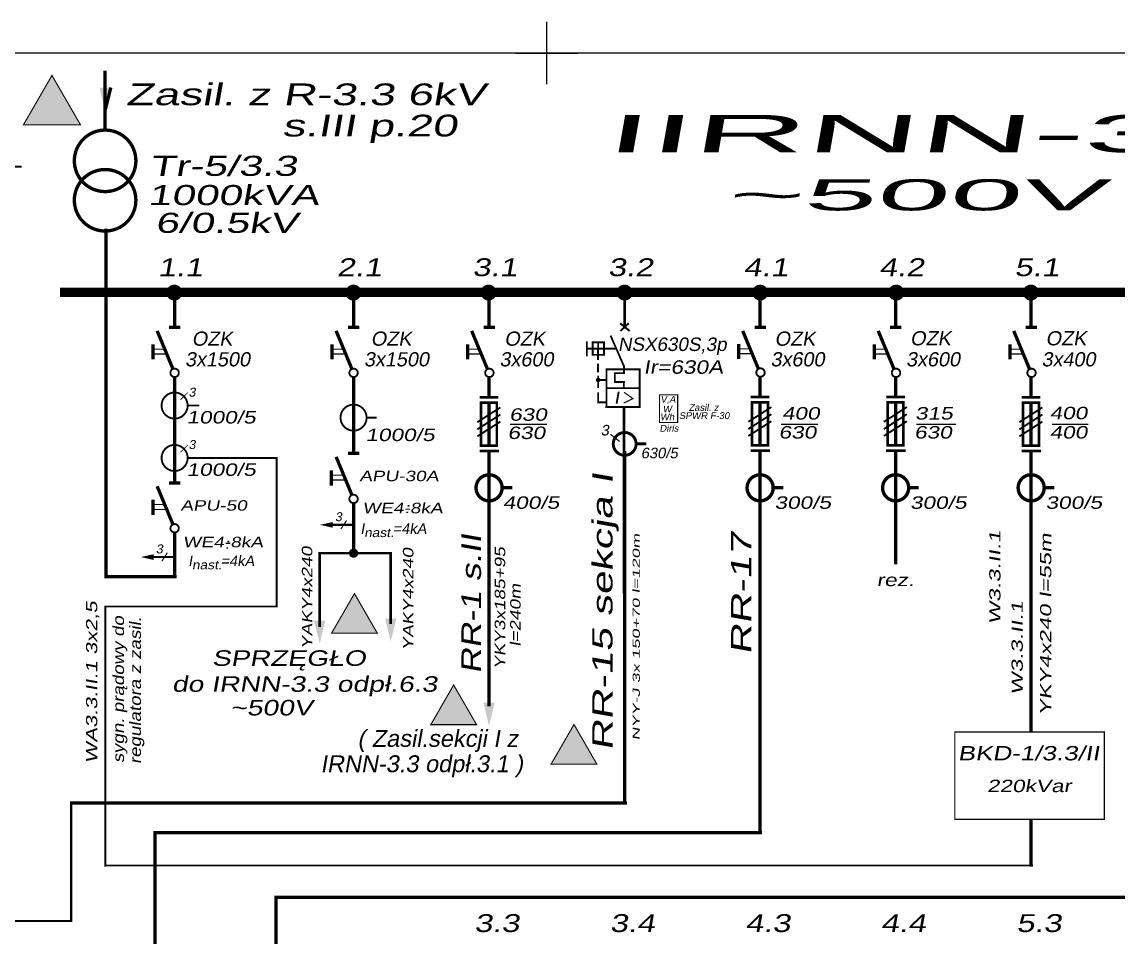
# Model space of a CAD drawing. Header units: millimetres. Extents: x 649 to 1239, y -5 to 425.
# Drawn here: x 859.7 to 1035.8, y 277.9 to 425 of the extents above; entities that cross this region are included whole.
import ezdxf

# ---------------------------------------------------------------- set-up
doc = ezdxf.new("R2010")
doc.units = ezdxf.units.MM
doc.header["$PDMODE"] = 2
doc.header["$PDSIZE"] = 5
for name, color, linetype in [('Ideowy', 7, 'Continuous'), ('napięcie zwrotne', 2, 'Continuous'), ('rysunek', 2, 'Continuous')]:
    doc.layers.add(name, color=color, linetype=linetype)
doc.styles.add('styl1', font='arial.ttf', dxfattribs={"width": 0.8, "oblique": 10, "height": 2.8})

msp = doc.modelspace()

# ---------------------------------------------------------------- linework, layer by layer
msp.add_line((1239.03, 420), (649.03, 420))
at = {"color": 7}
for points, const_width in [([(859.9, 408.44), (869.09, 408.44), (864.49, 416.4)], 0.18), ([(953.2, 373.49), (951.38, 373.49), (951.38, 371.49), (953.2, 371.49)], 0.297), ([(953.2, 373.49), (951.38, 373.49), (951.38, 371.49), (953.2, 371.49)], 0.297), ([(909.43, 326.74), (916.78, 326.74), (913.11, 333.1)], 0.18), ([(925.38, 312.04), (932.73, 312.04), (929.05, 318.41)], 0.18), ([(944.71, 305.69), (952.06, 305.69), (948.39, 312.06)], 0.18)]:
    msp.add_lwpolyline(points, close=True, dxfattribs=dict(at, const_width=const_width))
for points, const_width in [([(873.03, 407.62), (873.03, 417.14)], 0.54), ([(873.03, 410.76), (873.95, 414.45)], 0.54), ([(784.58, 401.73), (845.34, 401.73), (855.55, 401.73), (859.62, 401.73)], 0.339), ([(873.2, 336.08), (873.2, 391.76)], 0.54), ([(865.77, 381.52), (1118.06, 381.52)], 1.5), ([(884.2, 381.51), (884.2, 375.91)], 0.54), ([(912.96, 381.7), (912.96, 375.91)], 0.54), ([(934.74, 381.7), (934.74, 375.91)], 0.54), ([(978.3, 381.56), (978.3, 375.91)], 0.54), ([(1000.08, 381.36), (1000.08, 375.91)], 0.54), ([(1021.86, 381.62), (1021.86, 375.91)], 0.54), ([(883.97, 369.13), (881.4, 375.34)], 0.54), ([(885.13, 375.91), (883.32, 375.91)], 0.54), ([(912.73, 369.13), (910.16, 375.34)], 0.54), ([(913.89, 375.91), (912.08, 375.91)], 0.54), ([(934.51, 369.13), (931.94, 375.34)], 0.54), ([(935.67, 375.91), (933.86, 375.91)], 0.54), ([(978.07, 369.13), (975.5, 375.34)], 0.54), ([(979.23, 375.91), (977.42, 375.91)], 0.54), ([(999.85, 369.13), (997.28, 375.34)], 0.54), ([(1001.01, 375.91), (999.2, 375.91)], 0.54), ([(1021.63, 369.13), (1019.06, 375.34)], 0.54), ([(1022.79, 375.91), (1020.98, 375.91)], 0.54), ([(974.88, 373.24), (974.88, 370.79)], 0.54), ([(880.72, 373.18), (880.72, 370.74)], 0.54), ([(882.62, 372.4), (880.72, 372.4)], 0.18), ([(909.48, 373.18), (909.48, 370.74)], 0.54), ([(911.38, 372.4), (909.48, 372.4)], 0.18), ([(931.31, 373.18), (931.31, 370.74)], 0.54), ([(933.21, 372.4), (931.31, 372.4)], 0.18), ([(976.78, 372.46), (974.88, 372.46)], 0.18), ([(977.1, 371.67), (974.88, 371.67)], 0.18), ([(996.66, 373.18), (996.66, 370.74)], 0.54), ([(998.56, 372.4), (996.66, 372.4)], 0.18), ([(1018.44, 373.18), (1018.44, 370.74)], 0.54), ([(1020.34, 372.4), (1018.44, 372.4)], 0.18), ([(882.94, 371.62), (880.72, 371.62)], 0.18), ([(911.7, 371.62), (909.48, 371.62)], 0.18), ([(933.53, 371.62), (931.31, 371.62)], 0.18), ([(998.88, 371.62), (996.66, 371.62)], 0.18), ([(1020.66, 371.62), (1018.44, 371.62)], 0.18), ([(884.2, 367.97), (884.2, 351.07)], 0.54), ([(912.96, 367.97), (912.96, 355.65)], 0.54), ([(934.74, 367.91), (934.74, 364.64)], 0.54), ([(978.3, 367.91), (978.3, 364.64)], 0.54), ([(1000.08, 367.91), (1000.08, 364.64)], 0.54), ([(1021.86, 367.91), (1021.86, 364.64)], 0.54), ([(885.15, 364.28), (886.31, 365.43)], 0.12), ([(933.23, 364.64), (936.23, 364.64)], 0.42), ([(934.74, 364.79), (934.74, 364.64)], 0.54), ([(956.44, 365.46), (957.87, 364.45), (956.38, 363.74)], 0.192), ([(956.44, 365.46), (957.87, 364.45), (956.38, 363.74)], 0.192), ([(976.79, 364.7), (979.79, 364.7)], 0.42), ([(978.3, 364.85), (978.3, 364.7)], 0.54), ([(998.57, 364.7), (1001.57, 364.7)], 0.42), ([(1000.08, 364.85), (1000.08, 364.7)], 0.54), ([(1020.35, 364.64), (1023.35, 364.64)], 0.42), ([(1021.86, 364.79), (1021.86, 364.64)], 0.54), ([(886.3, 363.33), (888.2, 363.33)], 0.3), ([(932.85, 360.66), (936.56, 363.03)], 0.3), ([(934.74, 363.81), (934.74, 356.87)], 0.54), ([(976.41, 360.71), (980.11, 363.09)], 0.3), ([(978.3, 363.87), (978.3, 356.93)], 0.54), ([(998.19, 360.71), (1001.89, 363.09)], 0.3), ([(1000.08, 363.87), (1000.08, 356.93)], 0.54), ([(1019.97, 360.66), (1023.67, 363.03)], 0.3), ([(1021.86, 363.81), (1021.86, 356.87)], 0.54), ([(915.06, 361.39), (916.69, 361.39)], 0.3), ([(932.85, 359.51), (936.56, 361.88)], 0.3), ([(976.41, 359.56), (980.11, 361.94)], 0.3), ([(998.19, 359.56), (1001.89, 361.94)], 0.3), ([(1019.97, 359.51), (1023.67, 361.88)], 0.3), ([(932.85, 358.38), (936.56, 360.75)], 0.3), ([(938.09, 360.31), (944.07, 360.31)], 0.25), ([(976.41, 358.44), (980.11, 360.81)], 0.3), ([(981.65, 360.31), (987.62, 360.31)], 0.25), ([(998.19, 358.44), (1001.89, 360.81)], 0.3), ([(1003.43, 360.31), (1009.76, 360.31)], 0.25), ([(1019.97, 358.38), (1023.67, 360.75)], 0.3), ([(1025.21, 360.31), (1031.06, 360.31)], 0.25), ([(954.23, 358.71), (955.74, 357.56)], 0.2), ([(954.23, 358.71), (955.74, 357.56)], 0.2), ([(885.15, 355.86), (886.31, 357.01)], 0.12), ([(913.89, 355.65), (912.08, 355.65)], 0.54), ([(933.22, 356.03), (936.34, 356.03)], 0.42), ([(934.74, 356.03), (934.74, 315)], 0.54), ([(956.52, 356.03), (956.52, 299.34)], 0.54), ([(976.77, 356.09), (979.9, 356.09)], 0.42), ([(978.3, 356.03), (978.3, 294.58)], 0.54), ([(998.55, 356.09), (1001.68, 356.09)], 0.42), ([(1000.08, 356.03), (1000.08, 337.79)], 0.54), ([(1020.33, 356.03), (1023.46, 356.03)], 0.42), ([(1021.86, 356.03), (1021.86, 310.82)], 0.54), ([(886.3, 354.91), (900.62, 354.91)], 0.3), ([(900.62, 330.88), (900.62, 355.05)], 0.3), ([(912.73, 348.87), (910.16, 355.09)], 0.54), ([(909.4, 352.93), (909.4, 350.48)], 0.54), ([(883.97, 344.14), (881.4, 350.36)], 0.54), ([(885.13, 350.87), (883.32, 350.87)], 0.54), ([(911.3, 352.14), (909.4, 352.14)], 0.18), ([(911.63, 351.36), (909.4, 351.36)], 0.18), ([(936.84, 350.11), (938.47, 350.11)], 0.54), ([(936.84, 350.11), (938.47, 350.11)], 0.3), ([(980.4, 350.11), (982.03, 350.11)], 0.54), ([(980.4, 350.11), (982.03, 350.11)], 0.3), ([(1002.18, 350.11), (1003.81, 350.11)], 0.54), ([(1002.18, 350.11), (1003.81, 350.11)], 0.3), ([(1023.96, 350.11), (1025.59, 350.11)], 0.54), ([(1023.96, 350.11), (1025.59, 350.11)], 0.3), ([(880.72, 348.2), (880.72, 345.75)], 0.54), ([(882.62, 347.42), (880.72, 347.42)], 0.18), ([(912.96, 347.66), (912.96, 339.6)], 0.54), ([(882.94, 346.63), (880.72, 346.63)], 0.18), ([(908.5, 344.16), (912.95, 344.16)], 0.36), ([(911.83, 344.86), (910.93, 343.49)], 0.18), ([(884.2, 342.89), (884.2, 336.08)], 0.54), ([(907.52, 339.81), (907.52, 327.74)], 0.42), ([(918.94, 339.81), (918.94, 328.24)], 0.42), ([(879.72, 338.98), (884.17, 338.98)], 0.36), ([(883.04, 339.68), (882.15, 338.31)], 0.18), ([(907.34, 339.6), (919.14, 339.6)], 0.42), ([(872.93, 335.81), (884.51, 335.81)], 0.54), ([(872.92, 331.03), (900.62, 331.03)], 0.3), ([(873.07, 289.23), (873.07, 331.04)], 0.3), ([(867.58, 299.44), (867.58, 280.47), (720.3, 280.47)], 0.354), ([(956.89, 299.44), (867.38, 299.44), (867.38, 299.44), (867.38, 299.44)], 0.54), ([(1021.86, 296.83), (1021.86, 289.23)], 0.54), ([(872.92, 289.39), (1022.14, 289.39)], 0.3)]:
    msp.add_lwpolyline(points, dxfattribs=dict(const_width=const_width))
for points, const_width in [([(868.09, 402.67, 1), (877.98, 402.67, 1)], 0.54), ([(868.09, 396.33, 1), (877.98, 396.33, 1)], 0.54), ([(883.53, 368.59, 1), (884.88, 368.59, 1)], 0.3), ([(912.29, 368.59, 1), (913.64, 368.59, 1)], 0.3), ([(934.12, 368.59, 1), (935.47, 368.59, 1)], 0.3), ([(977.69, 368.64, 1), (979.04, 368.64, 1)], 0.3), ([(999.47, 368.59, 1), (1000.82, 368.59, 1)], 0.3), ([(1021.25, 368.59, 1), (1022.6, 368.59, 1)], 0.3), ([(882.11, 363.33, 1), (886.3, 363.33, 1)], 0.3), ([(910.87, 361.39, 1), (915.06, 361.39, 1)], 0.3), ([(882.11, 354.91, 1), (886.3, 354.91, 1)], 0.3), ([(932.65, 350.11, 1), (936.84, 350.11, 1)], 0.54), ([(932.65, 350.11, 1), (936.84, 350.11, 1)], 0.3), ([(976.21, 350.11, 1), (980.4, 350.11, 1)], 0.54), ([(976.21, 350.11, 1), (980.4, 350.11, 1)], 0.3), ([(997.99, 350.11, 1), (1002.18, 350.11, 1)], 0.54), ([(997.99, 350.11, 1), (1002.18, 350.11, 1)], 0.3), ([(1019.77, 350.11, 1), (1023.96, 350.11, 1)], 0.54), ([(1019.77, 350.11, 1), (1023.96, 350.11, 1)], 0.3), ([(912.29, 348.33, 1), (913.64, 348.33, 1)], 0.3), ([(883.53, 343.61, 1), (884.88, 343.61, 1)], 0.3), ([(912.49, 339.6, 1), (913.44, 339.6, 1)], 0.54)]:
    msp.add_lwpolyline(points, format="xyb", close=True, dxfattribs=dict(const_width=const_width))
for points, const_width in [([(956.52, 381.49), (956.52, 375.93)], 0.454), ([(957.34, 375.32), (955.82, 376.55)], 0.323), ([(957.34, 375.32), (955.82, 376.55)], 0.323), ([(955.85, 375.32), (957.18, 376.55)], 0.323), ([(955.85, 375.32), (957.18, 376.55)], 0.323), ([(950.46, 373.68), (950.46, 371.27)], 0.297), ([(950.46, 373.68), (950.46, 371.27)], 0.297), ([(952.27, 372.65), (952.27, 373.49)], 0.297), ([(952.27, 372.65), (952.27, 373.49)], 0.297), ([(956.42, 369.66), (954.27, 374.57)], 0.297), ([(956.42, 369.66), (954.27, 374.57)], 0.297), ([(955.02, 372.47), (950.46, 372.47)], 0.297), ([(955.02, 372.47), (950.46, 372.47)], 0.297), ([(952.27, 370.66), (952.27, 372.65)], 0.323), ([(952.27, 370.66), (952.27, 372.65)], 0.323), ([(952.27, 368.67), (952.27, 370.05)], 0.323), ([(952.27, 368.67), (952.27, 370.05)], 0.323), ([(952.27, 366.14), (952.27, 368.12)], 0.297), ([(952.27, 366.14), (952.27, 368.12)], 0.297), ([(953.61, 363.11), (953.61, 369.15), (958.94, 369.15), (958.94, 363.11)], 0.297), ([(953.61, 363.11), (953.61, 369.15), (958.94, 369.15), (958.94, 363.11)], 0.297), ([(956.57, 368.55), (954.82, 368.55)], 0.297), ([(956.57, 368.55), (954.82, 368.55)], 0.297), ([(954.96, 368.69), (954.96, 366.98)], 0.297), ([(954.96, 368.69), (954.96, 366.98)], 0.297), ([(956.42, 368.4), (956.42, 369.74)], 0.297), ([(956.42, 368.4), (956.42, 369.74)], 0.297), ([(953.61, 367.44), (952.27, 367.44)], 0.297), ([(953.61, 367.44), (952.27, 367.44)], 0.297), ([(954.82, 367.12), (956.57, 367.12)], 0.297), ([(954.82, 367.12), (956.57, 367.12)], 0.297), ([(956.41, 367.23), (956.41, 365.97)], 0.297), ([(956.41, 367.23), (956.41, 365.97)], 0.297), ([(952.27, 363.69), (952.27, 365.48)], 0.297), ([(952.27, 363.69), (952.27, 365.48)], 0.297), ([(953.61, 366.12), (958.94, 366.12)], 0.297), ([(953.61, 366.12), (958.94, 366.12)], 0.297), ([(953.61, 363.84), (952.27, 363.84)], 0.297), ([(953.61, 363.84), (952.27, 363.84)], 0.297), ([(953.45, 363.11), (959.08, 363.11)], 0.297), ([(953.45, 363.11), (959.08, 363.11)], 0.297), ([(956.42, 333.14), (956.42, 363.15)], 0.454), ([(958.5, 357.17), (959.99, 357.17)], 0.464), ([(958.5, 357.17), (959.99, 357.17)], 0.464), ([(1000.08, 337.79), (1000.08, 337.79)], 0.54), ([(978.58, 294.68), (880.81, 294.68)], 0.54), ([(1043.94, 284.29), (900.25, 284.29)], 0.54), ([(900.49, 2.69), (900.49, 284.09)], 0.54)]:
    msp.add_lwpolyline(points, dxfattribs=dict(at, const_width=const_width))
for points, const_width in [([(952.27, 367.66, -1), (952.27, 367.23, -1)], 0.297), ([(952.27, 367.66, -1), (952.27, 367.23, -1)], 0.297), ([(954.7, 357.17, 1), (958.37, 357.17, 1)], 0.464), ([(954.7, 357.17, 1), (958.37, 357.17, 1)], 0.464)]:
    msp.add_lwpolyline(points, format="xyb", close=True, dxfattribs=dict(at, const_width=const_width))
at = {"lineweight": 35, "const_width": 0.2}
msp.add_lwpolyline([(1009.6, 296.82), (1033.61, 296.82), (1033.61, 310.84), (1009.6, 310.84)], close=True, dxfattribs=at)
msp.add_point((944.03, 420))
for points in [[(873.03, 410.76), (872.11, 414.45), (873.95, 414.45)], [(873.11, 411.27), (873.11, 411.27), (873.01, 411.72)], [(907.56, 344.16), (909.62, 343.69), (909.62, 344.61)], [(878.78, 338.98), (880.84, 338.51), (880.84, 339.43)], [(907.52, 325.09), (906.6, 328.78), (908.44, 328.78)], [(918.94, 325.41), (918.02, 329.1), (919.86, 329.1)], [(934.74, 311.86), (933.82, 315.55), (935.66, 315.55)]]:
    msp.add_solid(points)
at = {"layer": 'Ideowy', "color": 7, "lineweight": 25, "const_width": 1.15}
for points in [[(883.45, 381.49, 1), (884.86, 381.49, 1)], [(912.23, 381.49, 1), (913.64, 381.49, 1)], [(933.95, 381.49, 1), (935.36, 381.49, 1)], [(955.82, 381.49, 1), (957.23, 381.49, 1)], [(977.61, 381.49, 1), (979.01, 381.49, 1)], [(999.48, 381.49, 1), (1000.89, 381.49, 1)], [(1021.11, 381.49, 1), (1022.52, 381.49, 1)]]:
    msp.add_lwpolyline(points, format="xyb", close=True, dxfattribs=at)
at = {"layer": 'Ideowy', "color": 7, "lineweight": 25, "const_width": 0.544}
msp.add_lwpolyline([(881.05, 294.83), (881.05, 275.54)], dxfattribs=at)
at = {"layer": 'napięcie zwrotne', "color": 7, "const_width": 0.42}
for points in [[(933.45, 363.81), (935.99, 363.81), (935.99, 356.87), (933.45, 356.87)], [(977, 363.87), (979.55, 363.87), (979.55, 356.93), (977, 356.93)], [(998.78, 363.87), (1001.33, 363.87), (1001.33, 356.93), (998.78, 356.93)], [(1020.56, 363.81), (1023.11, 363.81), (1023.11, 356.87), (1020.56, 356.87)]]:
    msp.add_lwpolyline(points, close=True, dxfattribs=at)
at = {"layer": 'napięcie zwrotne', "color": 2}
for points in [[(859.9, 408.44), (869.09, 408.44), (864.49, 416.4)], [(909.43, 326.74), (916.78, 326.74), (913.11, 333.1)], [(925.38, 312.04), (932.73, 312.04), (929.05, 318.41)], [(944.71, 305.69), (952.06, 305.69), (948.39, 312.06)]]:
    msp.add_solid(points, dxfattribs=at)
at = {"layer": 'rysunek', "color": 7, "const_width": 0.181}
for points in [[(962.05, 365.04), (965.14, 365.04)], [(962.05, 365.04), (965.14, 365.04)], [(962.14, 364.97), (962.14, 360.58)], [(962.14, 364.97), (962.14, 360.58)], [(965.05, 360.58), (965.05, 364.97)], [(965.05, 360.58), (965.05, 364.97)], [(962.05, 360.6), (965.14, 360.6)], [(962.05, 360.6), (965.14, 360.6)]]:
    msp.add_lwpolyline(points, dxfattribs=at)

# ---------------------------------------------------------------- texts
at = {"color": 0, "style": 'styl1', "oblique": 10}
for s, height, width, p in [('Zasil. z R-3.3 6kV', 3.498, 1.5, (876.36, 411.61)), ('s.III p.20', 3.498, 1.5, (901.49, 406.59)), ('IIRNN-3.3', 6, 3, (953.24, 404.05)), ('Tr-5/3.3', 3.234, 1.5, (880.15, 400.25)), ('1000kVA', 3.234, 1.5, (879.89, 395.55)), ('~500V', 5, 3, (972.92, 394.7)), ('6/0.5kV', 3.234, 1.5, (881.07, 391.09)), ('1.1', 2.872, 1.3, (881.51, 384.13)), ('2.1', 2.872, 1.3, (910.28, 384.13)), ('3.1', 2.872, 1.3, (932.06, 384.13)), ('3.2', 2.872, 1.3, (953.84, 384.13)), ('4.1', 2.872, 1.3, (975.62, 384.13)), ('4.2', 2.872, 1.3, (997.4, 384.13)), ('5.1', 2.872, 1.3, (1019.18, 384.13)), ('SPRZĘGŁO', 2.5, 1.3, (890.2, 321.49)), ('do IRNN-3.3 odpł.6.3', 2.5, 1.3, (883.77, 317.32)), ('~500V', 2.5, 1.3, (893.14, 313.52)), ('3.3', 2.872, 1.3, (932.36, 278.7)), ('3.4', 2.872, 1.3, (954.14, 278.7)), ('4.3', 2.872, 1.3, (975.92, 278.7)), ('4.4', 2.872, 1.3, (997.7, 278.7)), ('5.3', 2.872, 1.3, (1019.48, 278.7))]:
    msp.add_text(s, height=height, dxfattribs=dict(at, width=width)).set_placement(p)
at = {"color": 7, "style": 'styl1', "oblique": 10}
for s, height, p in [('OZK', 2.28, (886.96, 372.95)), ('OZK', 2.28, (915.73, 372.95)), ('OZK', 2.28, (937.19, 372.95)), ('OZK', 2.28, (980.63, 372.95)), ('OZK', 2.28, (1002.41, 373.01)), ('OZK', 2.28, (1024.19, 373.01)), ('NSX630S,3p', 2.163, (955.45, 372.1)), ('3x1500', 2.28, (885.87, 369.63)), ('3x1500', 2.28, (914.63, 369.63)), ('3x600', 2.28, (936.41, 369.63)), ('3x600', 2.28, (979.97, 369.63)), ('3x600', 2.28, (1001.75, 369.63)), ('3x400', 2.28, (1023.53, 369.63)), ('3', 1.44, (886.45, 364.76)), ('3', 1.7, (952.69, 358.52)), ('3', 1.7, (952.69, 358.52)), ('3', 1.44, (886.45, 356.34)), ('630/5', 1.7, (959.13, 354.85)), ('630/5', 1.7, (959.13, 354.85)), ('3', 1.44, (909.97, 344.74)), ('I       =4kA', 1.68, (914.05, 342.71)), ('3', 1.44, (881.19, 339.56)), ('I       =4kA', 1.68, (886.38, 337.53))]:
    msp.add_text(s, height=height, dxfattribs=at).set_placement(p)
for s, height, width, p in [('Ir=630A', 2.163, 1.2, (959.56, 368.44)), ('I ', 1.939, 1.2, (954.78, 363.62)), ('I ', 1.939, 1.2, (954.78, 363.62)), ('630', 2, 1.3, (937.98, 360.89)), ('400', 2, 1.3, (981.82, 361.08)), ('315', 2, 1.3, (1003.21, 361.08)), ('400', 2, 1.3, (1024.84, 361.13)), ('1000/5', 2, 1.3, (886.13, 360.45)), ('1000/5', 2, 1.3, (914.89, 357.62)), ('630', 2, 1.3, (937.71, 357.95)), ('630', 2, 1.3, (981.28, 358.03)), ('630', 2, 1.3, (1003.06, 358.03)), ('400', 2, 1.3, (1024.84, 358.03)), ('1000/5', 2, 1.3, (886.13, 352.03)), ('APU-30A', 1.68, 1.3, (913.91, 351.17)), ('400/5', 2, 1.3, (936.94, 346.73)), ('300/5', 2, 1.3, (980.62, 346.73)), ('300/5', 2, 1.3, (1002.4, 346.73)), ('300/5', 2, 1.3, (1024.18, 346.73)), ('APU-50', 1.68, 1.3, (885.15, 346.44)), ('WE4-8kA', 1.68, 1.3, (914.41, 346.02)), (':', 1.68, 1.3, (921.16, 346.04)), ('nast.', 1.44, 1.1, (914.67, 342.19)), ('WE4-8kA', 1.68, 1.3, (885.54, 340.55)), (':', 1.68, 1.3, (892.22, 340.32)), ('nast.', 1.44, 1.1, (887, 337.01)), ('rez.', 2, 1.3, (997.03, 334.3)), ('BKD-1/3.3/II', 2.3, 1.3, (1010.08, 306.3)), ('220kVar', 2, 1.3, (1014.77, 301.19))]:
    msp.add_text(s, height=height, dxfattribs=dict(at, width=width)).set_placement(p)
at = {"color": 7, "lineweight": 35, "style": 'styl1', "oblique": 10}
for s, height, p in [('V,A', 1.089, (962.27, 363.79)), ('V,A', 1.089, (962.27, 363.79)), ('W', 1.09, (962.64, 362.22)), ('W', 1.09, (962.64, 362.22)), ('Zasil. z', 1.089, (966.8, 362.48)), ('Wh', 1.089, (962.22, 360.95)), ('Wh', 1.089, (962.22, 360.95)), (' SPWR F-30', 1.089, (964.84, 361.17)), ('Diris', 1.089, (962.14, 359.13)), ('Diris', 1.089, (962.14, 359.13))]:
    msp.add_text(s, height=height, dxfattribs=at).set_placement(p)
at = {"color": 0, "style": 'styl1', "oblique": 10}
for s, height, width, p in [('RR-15 sekcja I', 3.25, 1.5, (954.58, 307.85)), (' RR-1 s.II', 3.135, 1.3, (933.44, 318.62)), ('RR-17', 3.25, 1.5, (976.89, 323.26))]:
    msp.add_text(s, height=height, rotation=90, dxfattribs=dict(at, width=width)).set_placement(p)
at = {"color": 7, "style": 'styl1', "oblique": 10}
for s, height, width, p in [('NYY-J 3x 150+70 l=120m', 1.1547, 1.8, (958.97, 309.51)), ('W3.3.II.1', 1.8, 1.5, (1016.93, 328.2)), ('YKY4x240 l=55m', 1.8, 1.5, (1025.1, 313.55)), ('YAKY4x240', 1.68, 1.3, (906.34, 324.22)), ('YAKY4x240', 1.68, 1.3, (922.58, 323.99)), ('YKY3x185+95 ', 1.68, 1.3, (937.34, 321)), ('l=240m', 1.68, 1.3, (939.81, 324.59)), ('WA3.3.II.1 3x2,5', 1.8, 1.4, (871.77, 305.85)), ('W3.3.II.1', 1.8, 1.5, (1020.51, 316.85)), ('sygn. prądowy do', 1.8, 1.2, (876.07, 305.85)), ('regulatora z zasil.', 1.8, 1.2, (878.79, 305.71))]:
    msp.add_text(s, height=height, rotation=90, dxfattribs=dict(at, width=width)).set_placement(p)
at = {"color": 0, "style": 'styl1', "oblique": 10}
for s, p in [('( Zasil.sekcji I z ', (913.58, 308.47)), (' IRNN-3.3 odpł.3.1 )  ', (906.59, 304.4))]:
    msp.add_text(s, height=2.706, dxfattribs=at).set_placement(p)

doc.saveas('drawing.dxf')
